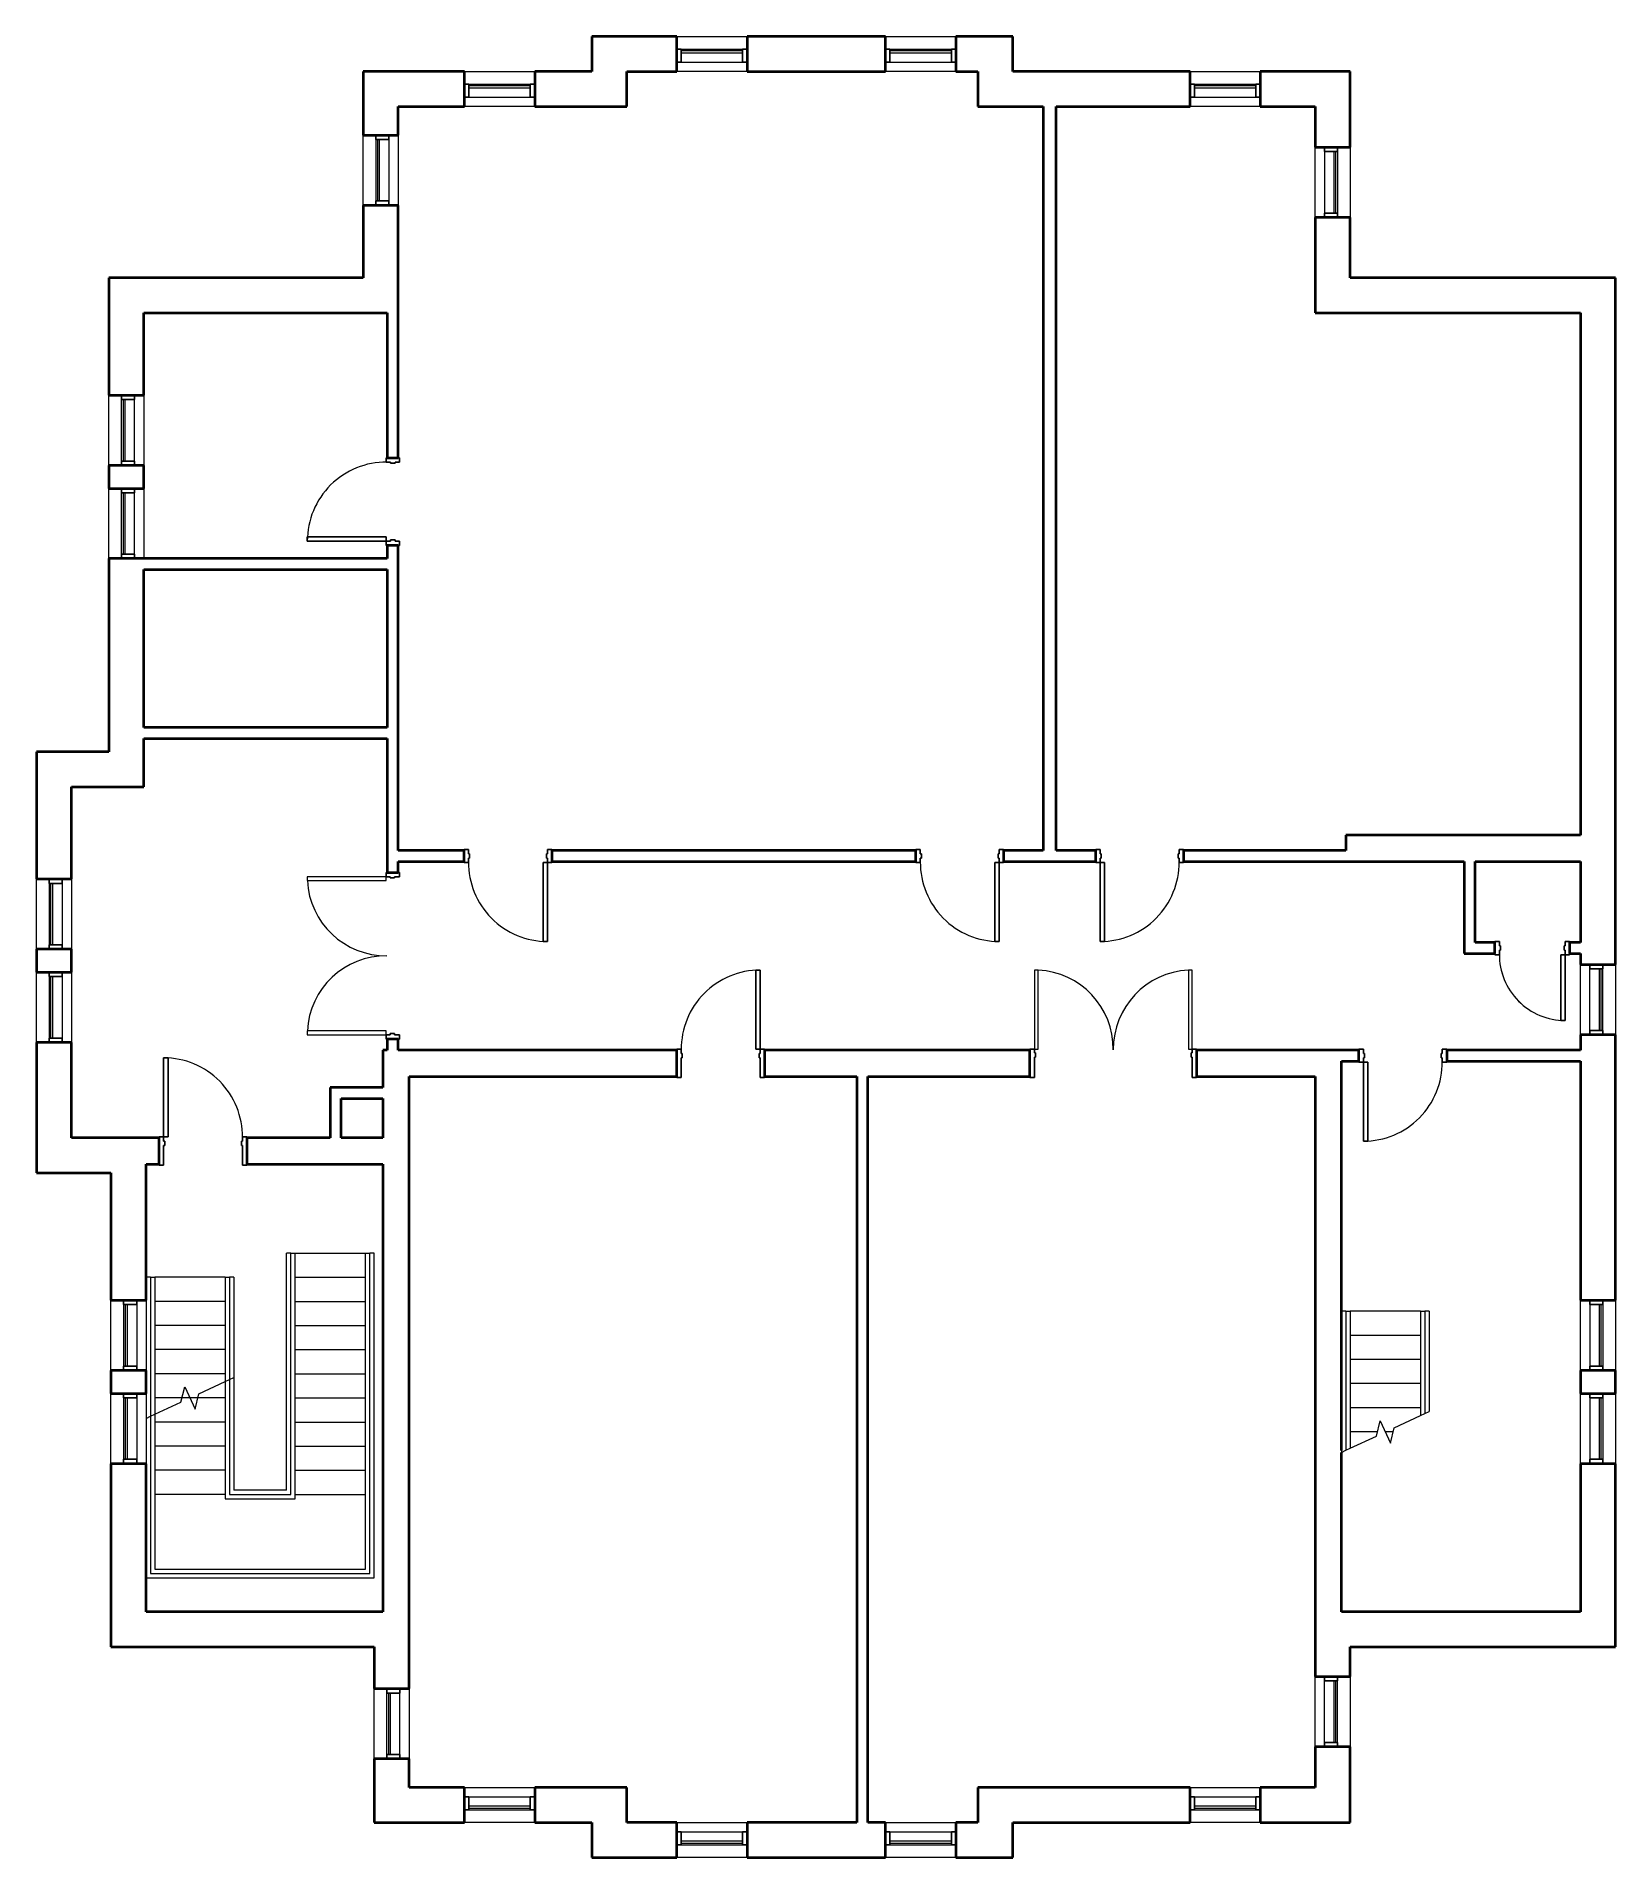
# Model space of a CAD drawing. Header units: inches. Extents: x 343 to 1063, y 44 to 874.
import ezdxf

# ---------------------------------------------------------------- set-up
doc = ezdxf.new("R2010")
doc.units = ezdxf.units.IN
doc.header["$MEASUREMENT"] = 0
for name, color, linetype, lineweight in [('A-DOOR', 31, 'Continuous', 15), ('A-DOOR-FRAM', 31, 'Continuous', 25), ('A-FLOR-HRAL', 11, 'Continuous', 9), ('A-GLAZ-CURT', 52, 'Continuous', 9), ('A-GLAZ-CWMG', 51, 'Continuous', 9), ('A-WALL', 113, 'Continuous', 15), ('I-WALL', 2, 'Continuous', 15), ('S-STRS', 31, 'Continuous', 9), ('S-STRS-MBND', 31, 'Continuous', 9)]:
    doc.layers.add(name, color=color, linetype=linetype, lineweight=lineweight)

# ---------------------------------------------------------------- blocks, each defined once
blk = doc.blocks.new('Door-Double_CE_ - WD Door-2_ HM Frame-5162521-LEVEL 2 Map Export')
at = {"layer": 'A-DOOR'}
for p, q in [((-34.25, 39), (-36, 39)), ((-36, 39), (-36, 3)), ((-34.25, 3), (-34.25, 39)), ((36, 39), (34.25, 39)), ((34.25, 39), (34.25, 3)), ((36, 3), (36, 39)), ((-36, 3), (-34.25, 3)), ((34.25, 3), (36, 3))]:
    blk.add_line(p, q, dxfattribs=at)
at = {"layer": 'A-DOOR', "lineweight": 9}
for centre, start, end in [((-36, 3), 359.5, 87.20673), ((36, 3), 92.78435, 180.5)]:
    blk.add_arc(centre, 36, start, end, dxfattribs=at)
at = {"layer": 'A-DOOR-FRAM'}
for p, q in [((-36, 3), (-38, 3)), ((-38, 3), (-38, -3)), ((-36, 1.25), (-36, 3)), ((-35.5, 1.25), (-36, 1.25)), ((-35.5, -0.75), (-35.5, 1.25)), ((36, 1.25), (35.5, 1.25)), ((35.5, 1.25), (35.5, -0.75)), ((38, 3), (36, 3)), ((36, 3), (36, 1.25)), ((38, -3), (38, 3)), ((-38, -3), (-36, -3)), ((-36, -3), (-36, -0.75)), ((-36, -0.75), (-35.5, -0.75)), ((35.5, -0.75), (36, -0.75)), ((36, -0.75), (36, -3)), ((36, -3), (38, -3))]:
    blk.add_line(p, q, dxfattribs=at)
blk = doc.blocks.new('Door-Single_CE_ - WD Door-2_ HM Frame-5271110-LEVEL 2 Map Export')
at = {"layer": 'A-DOOR'}
for p, q in [((16, -39), (16, -3)), ((16, -3), (18, -3)), ((18, -3), (18, -39)), ((18, -39), (16, -39))]:
    blk.add_line(p, q, dxfattribs=at)
at = {"layer": 'A-DOOR', "lineweight": 25}
for p, q in [((16, -39), (16, -3)), ((18, -3), (16, -3)), ((18, -3), (18, -39)), ((18, -39), (16, -39))]:
    blk.add_line(p, q, dxfattribs=at)
at = {"layer": 'A-DOOR', "lineweight": 9}
blk.add_arc((18, -3), 36, 179.5, 270, dxfattribs=at)
blk.add_arc((18, -3), 36, 179.5, 270, dxfattribs=at)
blk.add_arc((18, -3), 36, 179.5, 270, dxfattribs=at)
blk.add_arc((18, -3), 36, 179.5, 270, dxfattribs=at)
at = {"layer": 'A-DOOR-FRAM'}
for p, q in [((-20, 3), (-18, 3)), ((-20, -3), (-20, 3)), ((-18, 3), (-18, 1)), ((-18, 1), (-17.5, 1)), ((-17.5, 1), (-17.5, -1)), ((17.5, 1), (18, 1)), ((17.5, -1), (17.5, 1)), ((18, 3), (20, 3)), ((18, 1), (18, 3)), ((20, 3), (20, -3)), ((-18, -3), (-20, -3)), ((-18, -1), (-18, -3)), ((-17.5, -1), (-18, -1)), ((18, -1), (17.5, -1)), ((18, -3), (18, -1)), ((20, -3), (18, -3))]:
    blk.add_line(p, q, dxfattribs=at)
blk = doc.blocks.new('Door-Single_CE_ - WD Door-2_ HM Frame-5271111-LEVEL 2 Map Export')
at = {"layer": 'A-DOOR'}
for p, q in [((18, 39), (16, 39)), ((16, 39), (16, 3)), ((18, 3), (18, 39)), ((16, 3), (18, 3))]:
    blk.add_line(p, q, dxfattribs=at)
at = {"layer": 'A-DOOR', "lineweight": 25}
for p, q in [((18, 39), (16, 39)), ((16, 39), (16, 3)), ((18, 3), (18, 39)), ((18, 3), (16, 3))]:
    blk.add_line(p, q, dxfattribs=at)
at = {"layer": 'A-DOOR', "lineweight": 9}
blk.add_arc((18, 3), 36, 90, 180.5, dxfattribs=at)
blk.add_arc((18, 3), 36, 90, 180.5, dxfattribs=at)
blk.add_arc((18, 3), 36, 90, 180.5, dxfattribs=at)
blk.add_arc((18, 3), 36, 90, 180.5, dxfattribs=at)
at = {"layer": 'A-DOOR-FRAM'}
for p, q in [((-18, 3), (-20, 3)), ((-20, 3), (-20, -3)), ((-18, 1), (-18, 3)), ((-17.5, 1), (-18, 1)), ((-17.5, -1), (-17.5, 1)), ((18, 1), (17.5, 1)), ((17.5, 1), (17.5, -1)), ((20, 3), (18, 3)), ((18, 3), (18, 1)), ((20, -3), (20, 3)), ((-20, -3), (-18, -3)), ((-18, -3), (-18, -1)), ((-18, -1), (-17.5, -1)), ((17.5, -1), (18, -1)), ((18, -1), (18, -3)), ((18, -3), (20, -3))]:
    blk.add_line(p, q, dxfattribs=at)
blk = doc.blocks.new('Railing - Railing-5168931-LEVEL 2 Map Export')
at = {"layer": 'A-FLOR-HRAL'}
for p, q in [((493.17, 319.84), (495.17, 319.84)), ((493.17, 209.84), (493.17, 319.84)), ((495.17, 209.84), (495.17, 319.84)), ((395.17, 245.45), (395.17, 209.84)), ((397.17, 246.38), (397.17, 209.84)), ((395.17, 209.84), (395.17, 173.84)), ((397.17, 209.84), (397.17, 175.84)), ((493.17, 175.84), (493.17, 209.84)), ((495.17, 173.84), (495.17, 209.84)), ((397.17, 175.84), (493.17, 175.84)), ((395.17, 173.84), (495.17, 173.84))]:
    blk.add_line(p, q, dxfattribs=at)
blk = doc.blocks.new('Railing - Railing-5168935-LEVEL 2 Map Export')
at = {"layer": 'A-FLOR-HRAL'}
for p, q in [((459.17, 319.84), (461.17, 319.84)), ((459.17, 209.84), (459.17, 319.84)), ((461.17, 207.84), (461.17, 319.84)), ((429.17, 261.3), (429.17, 209.84)), ((431.17, 262.23), (431.17, 209.84)), ((429.17, 209.84), (429.17, 207.84)), ((429.17, 207.84), (461.17, 207.84)), ((431.17, 209.84), (459.17, 209.84))]:
    blk.add_line(p, q, dxfattribs=at)
blk = doc.blocks.new('Door-Single_CE_ - WD Door-2_ HM Frame-5271117-LEVEL 2 Map Export')
at = {"layer": 'A-DOOR'}
for p, q in [((13, -33), (13, -3)), ((13, -3), (15, -3)), ((15, -3), (15, -33)), ((15, -33), (13, -33))]:
    blk.add_line(p, q, dxfattribs=at)
at = {"layer": 'A-DOOR', "lineweight": 25}
for p, q in [((13, -33), (13, -3)), ((15, -3), (13, -3)), ((15, -3), (15, -33)), ((15, -33), (13, -33))]:
    blk.add_line(p, q, dxfattribs=at)
at = {"layer": 'A-DOOR', "lineweight": 9}
for start in [179.45228, 179.45228, 179.5, 179.5]:
    blk.add_arc((15, -3), 30, start, 270, dxfattribs=at)
at = {"layer": 'A-DOOR-FRAM'}
for p, q in [((-17, 3), (-15, 3)), ((-17, -3), (-17, 3)), ((-15, 3), (-15, 1)), ((-15, 1), (-14.5, 1)), ((-14.5, 1), (-14.5, -1)), ((14.5, 1), (15, 1)), ((14.5, -1), (14.5, 1)), ((15, 3), (17, 3)), ((15, 1), (15, 3)), ((17, 3), (17, -3)), ((-15, -3), (-17, -3)), ((-15, -1), (-15, -3)), ((-14.5, -1), (-15, -1)), ((15, -1), (14.5, -1)), ((15, -3), (15, -1)), ((17, -3), (15, -3))]:
    blk.add_line(p, q, dxfattribs=at)
blk = doc.blocks.new('Door-Single_CE_ - WD Door-2_ HM Frame-5271112-LEVEL 2 Map Export')
at = {"layer": 'A-DOOR'}
for p, q in [((16, -42.5), (16, -6.5)), ((16, -6.5), (18, -6.5)), ((18, -6.5), (18, -42.5)), ((18, -42.5), (16, -42.5))]:
    blk.add_line(p, q, dxfattribs=at)
at = {"layer": 'A-DOOR', "lineweight": 25}
for p, q in [((16, -42.5), (16, -6.5)), ((18, -6.5), (16, -6.5)), ((18, -6.5), (18, -42.5)), ((18, -42.5), (16, -42.5))]:
    blk.add_line(p, q, dxfattribs=at)
at = {"layer": 'A-DOOR', "lineweight": 9}
blk.add_arc((18, -6.5), 36, 179.5, 270, dxfattribs=at)
blk.add_arc((18, -6.5), 36, 179.5, 270, dxfattribs=at)
blk.add_arc((18, -6.5), 36, 179.5, 270, dxfattribs=at)
blk.add_arc((18, -6.5), 36, 179.5, 270, dxfattribs=at)
at = {"layer": 'A-DOOR-FRAM'}
for p, q in [((-20, 6.5), (-18, 6.5)), ((-20, -6.5), (-20, 6.5)), ((-18, 6.5), (-18, -2.5)), ((18, 6.5), (20, 6.5)), ((18, -2.5), (18, 6.5)), ((20, 6.5), (20, -6.5)), ((-18, -6.5), (-20, -6.5)), ((-18, -2.5), (-17.5, -2.5)), ((-18, -4.5), (-18, -6.5)), ((-17.5, -4.5), (-18, -4.5)), ((-17.5, -2.5), (-17.5, -4.5)), ((17.5, -2.5), (18, -2.5)), ((17.5, -4.5), (17.5, -2.5)), ((18, -4.5), (17.5, -4.5)), ((18, -6.5), (18, -4.5)), ((20, -6.5), (18, -6.5))]:
    blk.add_line(p, q, dxfattribs=at)
blk = doc.blocks.new('Railing - Railing-5170913-LEVEL 2 Map Export')
at = {"layer": 'A-FLOR-HRAL'}
for p, q in [((395.17, 308.84), (397.17, 308.84)), ((395.17, 308.84), (395.17, 245.45)), ((397.17, 308.84), (397.17, 246.38)), ((395.17, 245.45), (397.17, 246.38))]:
    blk.add_line(p, q, dxfattribs=at)
blk = doc.blocks.new('Railing - Railing-5170917-LEVEL 2 Map Export')
at = {"layer": 'A-FLOR-HRAL'}
for p, q in [((429.17, 308.84), (431.17, 308.84)), ((429.17, 308.84), (429.17, 261.3)), ((431.17, 308.84), (431.17, 262.23)), ((429.17, 261.3), (431.17, 262.23))]:
    blk.add_line(p, q, dxfattribs=at)
blk = doc.blocks.new('System Panel - zGlazed-5173075-LEVEL 2 Map Export')
at = {"layer": 'A-GLAZ-CURT', "lineweight": 15}
for p, q in [((14, 1.5), (-14, 1.5)), ((-14, 1.5), (-14, 0.5)), ((-14, 0.5), (14, 0.5)), ((14, 0.5), (14, 1.5))]:
    blk.add_line(p, q, dxfattribs=at)
blk = doc.blocks.new('Rectangular Mullion - 6_ x 2_ Rectangular_CE_-5173074-LEVEL 2 Map Export')
at = {"layer": 'A-GLAZ-CWMG'}
for p, q in [((382.92, 253.84), (382.92, 225.84)), ((388.92, 253.84), (388.92, 225.84))]:
    blk.add_line(p, q, dxfattribs=at)
blk = doc.blocks.new('Rectangular Mullion - 6_ x 2_ Rectangular_CE_-5173056-LEVEL 2 Map Export')
at = {"layer": 'A-GLAZ-CWMG', "lineweight": 25}
for p, q in [((-2, 3.75), (0, 3.75)), ((-2, -2.25), (-2, 3.75)), ((0, 3.75), (0, -2.25)), ((0, -2.25), (-2, -2.25))]:
    blk.add_line(p, q, dxfattribs=at)
blk = doc.blocks.new('Rectangular Mullion - 6_ x 2_ Rectangular_CE_-5173057-LEVEL 2 Map Export')
at = {"layer": 'A-GLAZ-CWMG', "lineweight": 25}
for p, q in [((0, 3.75), (-2, 3.75)), ((-2, 3.75), (-2, -2.25)), ((0, -2.25), (0, 3.75)), ((-2, -2.25), (0, -2.25))]:
    blk.add_line(p, q, dxfattribs=at)
blk = doc.blocks.new('System Panel - zGlazed-5173169-LEVEL 2 Map Export')
at = {"layer": 'A-GLAZ-CURT', "lineweight": 15}
for p, q in [((14, -0.5), (-14, -0.5)), ((-14, -0.5), (-14, -1.5)), ((-14, -1.5), (14, -1.5)), ((14, -1.5), (14, -0.5))]:
    blk.add_line(p, q, dxfattribs=at)
blk = doc.blocks.new('Rectangular Mullion - 6_ x 2_ Rectangular_CE_-5173167-LEVEL 2 Map Export')
at = {"layer": 'A-GLAZ-CWMG'}
for p, q in [((502.92, 91.34), (502.92, 119.34)), ((508.92, 91.34), (508.92, 119.34))]:
    blk.add_line(p, q, dxfattribs=at)
blk = doc.blocks.new('Rectangular Mullion - 6_ x 2_ Rectangular_CE_-5173170-LEVEL 2 Map Export')
at = {"layer": 'A-GLAZ-CWMG', "lineweight": 25}
for p, q in [((-2, 2.25), (0, 2.25)), ((-2, -3.75), (-2, 2.25)), ((0, 2.25), (0, -3.75)), ((0, -3.75), (-2, -3.75))]:
    blk.add_line(p, q, dxfattribs=at)
blk = doc.blocks.new('Rectangular Mullion - 6_ x 2_ Rectangular_CE_-5173171-LEVEL 2 Map Export')
at = {"layer": 'A-GLAZ-CWMG', "lineweight": 25}
for p, q in [((0, 2.25), (-2, 2.25)), ((-2, 2.25), (-2, -3.75)), ((0, -3.75), (0, 2.25)), ((-2, -3.75), (0, -3.75))]:
    blk.add_line(p, q, dxfattribs=at)
blk = doc.blocks.new('Rectangular Mullion - 6_ x 2_ Rectangular_CE_-5174039-LEVEL 2 Map Export')
at = {"layer": 'A-GLAZ-CWMG'}
for p, q in [((1051.42, 253.84), (1051.42, 225.84)), ((1057.42, 253.84), (1057.42, 225.84))]:
    blk.add_line(p, q, dxfattribs=at)
blk = doc.blocks.new('Rectangular Mullion - 6_ x 2_ Rectangular_CE_-5174040-LEVEL 2 Map Export')
at = {"layer": 'A-GLAZ-CWMG', "lineweight": 25}
for p, q in [((-2, 2.25), (0, 2.25)), ((-2, -3.75), (-2, 2.25)), ((0, 2.25), (0, -3.75)), ((0, -3.75), (-2, -3.75))]:
    blk.add_line(p, q, dxfattribs=at)
blk = doc.blocks.new('Rectangular Mullion - 6_ x 2_ Rectangular_CE_-5174041-LEVEL 2 Map Export')
at = {"layer": 'A-GLAZ-CWMG', "lineweight": 25}
for p, q in [((0, 2.25), (-2, 2.25)), ((-2, 2.25), (-2, -3.75)), ((0, -3.75), (0, 2.25)), ((-2, -3.75), (0, -3.75))]:
    blk.add_line(p, q, dxfattribs=at)
blk = doc.blocks.new('Rectangular Mullion - 6_ x 2_ Rectangular_CE_-5174307-LEVEL 2 Map Export')
at = {"layer": 'A-GLAZ-CWMG'}
for p, q in [((497.92, 827.34), (497.92, 799.34)), ((503.92, 827.34), (503.92, 799.34))]:
    blk.add_line(p, q, dxfattribs=at)
blk = doc.blocks.new('Rectangular Mullion - 6_ x 2_ Rectangular_CE_-5174308-LEVEL 2 Map Export')
at = {"layer": 'A-GLAZ-CWMG', "lineweight": 25}
for p, q in [((-2, 3.75), (0, 3.75)), ((-2, -2.25), (-2, 3.75)), ((0, 3.75), (0, -2.25)), ((0, -2.25), (-2, -2.25))]:
    blk.add_line(p, q, dxfattribs=at)
blk = doc.blocks.new('Rectangular Mullion - 6_ x 2_ Rectangular_CE_-5174309-LEVEL 2 Map Export')
at = {"layer": 'A-GLAZ-CWMG', "lineweight": 25}
for p, q in [((0, 3.75), (-2, 3.75)), ((-2, 3.75), (-2, -2.25)), ((0, -2.25), (0, 3.75)), ((-2, -2.25), (0, -2.25))]:
    blk.add_line(p, q, dxfattribs=at)
blk = doc.blocks.new('Railing - Railing-5175240-LEVEL 2 Map Export')
at = {"layer": 'A-FLOR-HRAL'}
for p, q in [((940.17, 293.34), (942.17, 293.34)), ((940.17, 293.34), (940.17, 229.94)), ((942.17, 293.34), (942.17, 230.87)), ((940.17, 229.94), (942.17, 230.87))]:
    blk.add_line(p, q, dxfattribs=at)
blk = doc.blocks.new('Railing - Railing-5175244-LEVEL 2 Map Export')
at = {"layer": 'A-FLOR-HRAL'}
for p, q in [((974.17, 293.34), (976.17, 293.34)), ((974.17, 293.34), (974.17, 245.8)), ((976.17, 293.34), (976.17, 246.73)), ((974.17, 245.8), (976.17, 246.73))]:
    blk.add_line(p, q, dxfattribs=at)
blk = doc.blocks.new('Door-Single_CE_ - WD Door-2_ HM Frame-5271119-LEVEL 2 Map Export')
at = {"layer": 'A-DOOR'}
for p, q in [((18, 42.5), (16, 42.5)), ((16, 42.5), (16, 6.5)), ((18, 6.5), (18, 42.5)), ((16, 6.5), (18, 6.5))]:
    blk.add_line(p, q, dxfattribs=at)
at = {"layer": 'A-DOOR', "lineweight": 25}
for p, q in [((18, 42.5), (16, 42.5)), ((16, 42.5), (16, 6.5)), ((18, 6.5), (18, 42.5)), ((18, 6.5), (16, 6.5))]:
    blk.add_line(p, q, dxfattribs=at)
at = {"layer": 'A-DOOR', "lineweight": 9}
blk.add_arc((18, 6.5), 36, 90, 180.5, dxfattribs=at)
blk.add_arc((18, 6.5), 36, 90, 180.5, dxfattribs=at)
blk.add_arc((18, 6.5), 36, 90, 180.5, dxfattribs=at)
blk.add_arc((18, 6.5), 36, 90, 180.5, dxfattribs=at)
at = {"layer": 'A-DOOR-FRAM'}
for p, q in [((-18, 6.5), (-20, 6.5)), ((-20, 6.5), (-20, -6.5)), ((-18, 4.5), (-18, 6.5)), ((-17.5, 4.5), (-18, 4.5)), ((-18, -6.5), (-18, 2.5)), ((-18, 2.5), (-17.5, 2.5)), ((-17.5, 2.5), (-17.5, 4.5)), ((18, 4.5), (17.5, 4.5)), ((17.5, 4.5), (17.5, 2.5)), ((17.5, 2.5), (18, 2.5)), ((20, 6.5), (18, 6.5)), ((18, 6.5), (18, 4.5)), ((18, 2.5), (18, -6.5)), ((20, -6.5), (20, 6.5)), ((-20, -6.5), (-18, -6.5)), ((18, -6.5), (20, -6.5))]:
    blk.add_line(p, q, dxfattribs=at)
blk = doc.blocks.new('Door-Double_CE_ - WD Door-2_ WD Frame-5170542-LEVEL 2 Map Export')
at = {"layer": 'A-DOOR'}
for p, q in [((-34.25, 42.5), (-36, 42.5)), ((-36, 42.5), (-36, 6.5)), ((-34.25, 6.5), (-34.25, 42.5)), ((36, 42.5), (34.25, 42.5)), ((34.25, 42.5), (34.25, 6.5)), ((36, 6.5), (36, 42.5)), ((-36, 6.5), (-34.25, 6.5)), ((34.25, 6.5), (36, 6.5))]:
    blk.add_line(p, q, dxfattribs=at)
at = {"layer": 'A-DOOR', "lineweight": 9}
for centre, start, end in [((-36, 6.5), 359.5, 87.20673), ((36, 6.5), 92.78435, 180.5)]:
    blk.add_arc(centre, 36, start, end, dxfattribs=at)
at = {"layer": 'A-DOOR-FRAM'}
for p, q in [((-36, 6.5), (-38, 6.5)), ((-38, 6.5), (-38, -6.5)), ((-36, 4.75), (-36, 6.5)), ((-35.5, 4.75), (-36, 4.75)), ((-36, -6.5), (-36, 2.75)), ((-36, 2.75), (-35.5, 2.75)), ((-35.5, 2.75), (-35.5, 4.75)), ((36, 4.75), (35.5, 4.75)), ((35.5, 4.75), (35.5, 2.75)), ((35.5, 2.75), (36, 2.75)), ((38, 6.5), (36, 6.5)), ((36, 6.5), (36, 4.75)), ((36, 2.75), (36, -6.5)), ((38, -6.5), (38, 6.5)), ((-38, -6.5), (-36, -6.5)), ((36, -6.5), (38, -6.5))]:
    blk.add_line(p, q, dxfattribs=at)

msp = doc.modelspace()

# ---------------------------------------------------------------- linework, layer by layer
at = {"layer": 'A-WALL', "lineweight": 40}
for p, q in [((596.35, 874.34), (596.35, 858.34)), ((635.17, 874.34), (596.35, 874.34)), ((635.17, 858.34), (635.17, 874.34)), ((730.35, 874.34), (667.17, 874.34)), ((667.17, 874.34), (667.17, 858.34)), ((730.35, 858.34), (730.35, 874.34)), ((762.35, 874.34), (762.35, 858.34)), ((788.35, 874.34), (762.35, 874.34)), ((788.35, 858.34), (788.35, 874.34)), ((538.35, 858.34), (492.17, 858.34)), ((492.17, 858.34), (492.17, 829.34)), ((538.35, 842.34), (538.35, 858.34)), ((596.35, 858.34), (570.35, 858.34)), ((570.35, 858.34), (570.35, 842.34)), ((612.35, 842.34), (612.35, 858.34)), ((612.35, 858.34), (635.17, 858.34)), ((667.17, 858.34), (730.35, 858.34)), ((762.35, 858.34), (772.35, 858.34)), ((772.35, 858.34), (772.35, 842.34)), ((869.17, 858.34), (788.35, 858.34)), ((869.17, 842.34), (869.17, 858.34)), ((942.17, 858.34), (901.17, 858.34)), ((901.17, 858.34), (901.17, 842.34)), ((942.17, 823.84), (942.17, 858.34)), ((508.17, 829.34), (508.17, 842.34)), ((508.17, 842.34), (538.35, 842.34)), ((570.35, 842.34), (612.35, 842.34)), ((772.35, 842.34), (802.17, 842.34)), ((802.17, 842.34), (802.17, 503.34)), ((808.17, 842.34), (869.17, 842.34)), ((808.17, 503.34), (808.17, 842.34)), ((901.17, 842.34), (926.17, 842.34)), ((926.17, 842.34), (926.17, 823.84)), ((492.17, 829.34), (508.17, 829.34)), ((926.17, 823.84), (942.17, 823.84)), ((492.17, 797.34), (492.17, 764.34)), ((508.17, 797.34), (492.17, 797.34)), ((508.17, 748.34), (508.17, 797.34)), ((942.17, 791.84), (926.17, 791.84)), ((926.17, 791.84), (926.17, 748.34)), ((942.17, 764.34), (942.17, 791.84)), ((492.17, 764.34), (376.17, 764.34)), ((376.17, 764.34), (376.17, 710.83)), ((1063.17, 764.34), (942.17, 764.34)), ((1063.17, 451.34), (1063.17, 764.34)), ((392.17, 748.34), (503.17, 748.34)), ((392.17, 710.83), (392.17, 748.34)), ((926.17, 748.34), (1047.17, 748.34)), ((1047.17, 748.34), (1047.17, 510.34)), ((376.17, 710.83), (392.17, 710.83)), ((376.17, 678.83), (376.17, 668.34)), ((392.17, 678.83), (376.17, 678.83)), ((392.17, 668.34), (392.17, 678.83)), ((376.17, 668.34), (392.17, 668.34)), ((376.17, 636.34), (376.17, 548.34)), ((392.17, 636.34), (376.17, 636.34)), ((392.17, 559.34), (392.17, 631.34)), ((376.17, 548.34), (343.17, 548.34)), ((343.17, 548.34), (343.17, 490.34)), ((392.17, 532.34), (392.17, 554.34)), ((359.17, 532.34), (392.17, 532.34)), ((359.17, 490.34), (359.17, 532.34)), ((1047.17, 510.34), (940.17, 510.34)), ((940.17, 510.34), (940.17, 503.34)), ((940.17, 498.34), (994.17, 498.34)), ((999.17, 498.34), (1047.17, 498.34)), ((1047.17, 498.34), (1047.17, 461.34)), ((343.17, 490.34), (359.17, 490.34)), ((343.17, 458.34), (343.17, 447.84)), ((359.17, 458.34), (343.17, 458.34)), ((359.17, 447.84), (359.17, 458.34)), ((1047.17, 456.34), (1047.17, 451.34)), ((1047.17, 451.34), (1063.17, 451.34)), ((343.17, 447.84), (359.17, 447.84)), ((343.17, 415.84), (343.17, 356.34)), ((359.17, 415.84), (343.17, 415.84)), ((359.17, 372.34), (359.17, 415.84)), ((1047.17, 419.34), (1047.17, 412.34)), ((1063.17, 419.34), (1047.17, 419.34)), ((1063.17, 298.34), (1063.17, 419.34)), ((501.17, 412.34), (501.17, 395.34)), ((503.17, 412.34), (501.17, 412.34)), ((635.17, 412.34), (508.17, 412.34)), ((635.17, 400.34), (635.17, 412.34)), ((796.17, 412.34), (675.17, 412.34)), ((675.17, 412.34), (675.17, 400.34)), ((796.17, 400.34), (796.17, 412.34)), ((938.17, 412.34), (872.17, 412.34)), ((872.17, 412.34), (872.17, 400.34)), ((938.17, 229.84), (938.17, 407.34)), ((1047.17, 407.34), (1047.17, 298.34)), ((513.17, 121.34), (513.17, 400.34)), ((513.17, 400.34), (635.17, 400.34)), ((675.17, 400.34), (717.17, 400.34)), ((722.17, 400.34), (796.17, 400.34)), ((872.17, 400.34), (926.17, 400.34)), ((926.17, 400.34), (926.17, 126.84)), ((501.17, 390.34), (501.17, 372.34)), ((399.17, 372.34), (359.17, 372.34)), ((399.17, 360.34), (399.17, 372.34)), ((477.17, 372.34), (439.17, 372.34)), ((439.17, 372.34), (439.17, 360.34)), ((501.17, 372.34), (482.17, 372.34)), ((393.17, 298.34), (393.17, 360.34)), ((393.17, 360.34), (399.17, 360.34)), ((439.17, 360.34), (501.17, 360.34)), ((501.17, 360.34), (501.17, 156.34)), ((343.17, 356.34), (377.17, 356.34)), ((377.17, 356.34), (377.17, 298.34)), ((377.17, 298.34), (393.17, 298.34)), ((1047.17, 298.34), (1063.17, 298.34)), ((377.17, 266.34), (377.17, 255.84)), ((393.17, 266.34), (377.17, 266.34)), ((393.17, 255.84), (393.17, 266.34)), ((1047.17, 266.34), (1047.17, 255.84)), ((1063.17, 266.34), (1047.17, 266.34)), ((1063.17, 255.84), (1063.17, 266.34)), ((377.17, 255.84), (393.17, 255.84)), ((1047.17, 255.84), (1063.17, 255.84)), ((938.17, 156.34), (938.17, 229.01)), ((377.17, 223.84), (377.17, 140.34)), ((393.17, 223.84), (377.17, 223.84)), ((393.17, 156.34), (393.17, 223.84)), ((1047.17, 223.84), (1047.17, 156.34)), ((1063.17, 223.84), (1047.17, 223.84)), ((1063.17, 140.34), (1063.17, 223.84)), ((501.17, 156.34), (393.17, 156.34)), ((1047.17, 156.34), (938.17, 156.34)), ((377.17, 140.34), (497.17, 140.34)), ((497.17, 140.34), (497.17, 121.34)), ((942.17, 140.34), (1063.17, 140.34)), ((942.17, 126.84), (942.17, 140.34)), ((926.17, 126.84), (942.17, 126.84)), ((497.17, 121.34), (513.17, 121.34)), ((942.17, 94.84), (926.17, 94.84)), ((926.17, 94.84), (926.17, 76.34)), ((942.17, 60.34), (942.17, 94.84)), ((513.17, 89.34), (497.17, 89.34)), ((497.17, 89.34), (497.17, 60.34)), ((513.17, 76.34), (513.17, 89.34)), ((538.35, 76.34), (513.17, 76.34)), ((538.35, 60.34), (538.35, 76.34)), ((612.35, 76.34), (570.35, 76.34)), ((570.35, 76.34), (570.35, 60.34)), ((612.35, 60.34), (612.35, 76.34)), ((772.35, 76.34), (772.35, 60.34)), ((869.17, 76.34), (772.35, 76.34)), ((869.17, 60.34), (869.17, 76.34)), ((926.17, 76.34), (901.17, 76.34)), ((901.17, 76.34), (901.17, 60.34)), ((497.17, 60.34), (538.35, 60.34)), ((570.35, 60.34), (596.35, 60.34)), ((596.35, 60.34), (596.35, 44.34)), ((635.17, 60.34), (612.35, 60.34)), ((635.17, 44.34), (635.17, 60.34)), ((717.17, 60.34), (667.17, 60.34)), ((667.17, 60.34), (667.17, 44.34)), ((730.35, 60.34), (722.17, 60.34)), ((730.35, 44.34), (730.35, 60.34)), ((772.35, 60.34), (762.35, 60.34)), ((762.35, 60.34), (762.35, 44.34)), ((788.35, 44.34), (788.35, 60.34)), ((788.35, 60.34), (869.17, 60.34)), ((901.17, 60.34), (942.17, 60.34)), ((596.35, 44.34), (635.17, 44.34)), ((667.17, 44.34), (730.35, 44.34)), ((762.35, 44.34), (788.35, 44.34))]:
    msp.add_line(p, q, dxfattribs=at)
at = {"layer": 'A-WALL'}
for p, q in [((635.17, 874.34), (667.17, 874.34)), ((730.35, 874.34), (762.35, 874.34)), ((538.35, 858.34), (570.35, 858.34)), ((667.17, 858.34), (635.17, 858.34)), ((762.35, 858.34), (730.35, 858.34)), ((869.17, 858.34), (901.17, 858.34)), ((570.35, 842.34), (538.35, 842.34)), ((901.17, 842.34), (869.17, 842.34)), ((492.17, 797.34), (492.17, 829.34)), ((508.17, 829.34), (508.17, 797.34)), ((926.17, 791.84), (926.17, 823.84)), ((942.17, 823.84), (942.17, 791.84)), ((376.17, 678.83), (376.17, 710.83)), ((392.17, 710.83), (392.17, 678.83)), ((376.17, 636.34), (376.17, 668.34)), ((392.17, 668.34), (392.17, 636.34)), ((343.17, 458.34), (343.17, 490.34)), ((359.17, 490.34), (359.17, 458.34)), ((1047.17, 419.34), (1047.17, 451.34)), ((1063.17, 451.34), (1063.17, 419.34)), ((343.17, 415.84), (343.17, 447.84)), ((359.17, 447.84), (359.17, 415.84)), ((377.17, 266.34), (377.17, 298.34)), ((393.17, 298.34), (393.17, 283.84)), ((1047.17, 266.34), (1047.17, 298.34)), ((1063.17, 298.34), (1063.17, 266.34)), ((377.17, 223.84), (377.17, 255.84)), ((1047.17, 223.84), (1047.17, 255.84)), ((1063.17, 255.84), (1063.17, 223.84)), ((393.17, 244.51), (393.17, 223.84)), ((926.17, 94.84), (926.17, 126.84)), ((942.17, 126.84), (942.17, 94.84)), ((497.17, 89.34), (497.17, 121.34)), ((513.17, 121.34), (513.17, 89.34)), ((538.35, 76.34), (570.35, 76.34)), ((869.17, 76.34), (901.17, 76.34)), ((570.35, 60.34), (538.35, 60.34)), ((635.17, 60.34), (667.17, 60.34)), ((730.35, 60.34), (762.35, 60.34)), ((901.17, 60.34), (869.17, 60.34)), ((667.17, 44.34), (635.17, 44.34)), ((762.35, 44.34), (730.35, 44.34))]:
    msp.add_line(p, q, dxfattribs=at)
at = {"layer": 'I-WALL', "lineweight": 40}
for p, q in [((503.17, 748.34), (503.17, 682.34)), ((508.17, 682.34), (508.17, 748.34)), ((503.17, 682.34), (508.17, 682.34)), ((508.17, 642.34), (503.17, 642.34)), ((503.17, 642.34), (503.17, 636.34)), ((508.17, 503.34), (508.17, 642.34)), ((503.17, 636.34), (392.17, 636.34)), ((392.17, 631.34), (503.17, 631.34)), ((503.17, 631.34), (503.17, 559.34)), ((503.17, 559.34), (392.17, 559.34)), ((392.17, 554.34), (503.17, 554.34)), ((503.17, 554.34), (503.17, 493.34)), ((538.17, 503.34), (508.17, 503.34)), ((508.17, 493.34), (508.17, 498.34)), ((508.17, 498.34), (538.17, 498.34)), ((538.17, 498.34), (538.17, 503.34)), ((744.17, 503.34), (578.17, 503.34)), ((578.17, 503.34), (578.17, 498.34)), ((578.17, 498.34), (744.17, 498.34)), ((744.17, 498.34), (744.17, 503.34)), ((802.17, 503.34), (784.17, 503.34)), ((784.17, 503.34), (784.17, 498.34)), ((784.17, 498.34), (826.17, 498.34)), ((826.17, 503.34), (808.17, 503.34)), ((826.17, 498.34), (826.17, 503.34)), ((940.17, 503.34), (866.17, 503.34)), ((866.17, 503.34), (866.17, 498.34)), ((866.17, 498.34), (940.17, 498.34)), ((994.17, 498.34), (994.17, 456.34)), ((999.17, 461.34), (999.17, 498.34)), ((503.17, 493.34), (508.17, 493.34)), ((1008.17, 461.34), (999.17, 461.34)), ((1008.17, 456.34), (1008.17, 461.34)), ((1047.17, 461.34), (1042.17, 461.34)), ((1042.17, 461.34), (1042.17, 456.34)), ((994.17, 456.34), (1008.17, 456.34)), ((1042.17, 456.34), (1047.17, 456.34)), ((508.17, 417.34), (503.17, 417.34)), ((503.17, 417.34), (503.17, 412.34)), ((508.17, 412.34), (508.17, 417.34)), ((946.17, 412.34), (938.17, 412.34)), ((938.17, 407.34), (946.17, 407.34)), ((946.17, 407.34), (946.17, 412.34)), ((1047.17, 412.34), (986.17, 412.34)), ((986.17, 412.34), (986.17, 407.34)), ((986.17, 407.34), (1047.17, 407.34)), ((717.17, 400.34), (717.17, 60.34)), ((722.17, 60.34), (722.17, 400.34)), ((501.17, 395.34), (477.17, 395.34)), ((477.17, 395.34), (477.17, 372.34)), ((482.17, 390.34), (501.17, 390.34)), ((482.17, 372.34), (482.17, 390.34))]:
    msp.add_line(p, q, dxfattribs=at)
at = {"layer": 'S-STRS'}
for p, q in [((459.17, 319.84), (457.17, 319.84)), ((457.17, 211.84), (457.17, 319.84)), ((461.17, 319.84), (493.17, 319.84)), ((497.17, 319.84), (495.17, 319.84)), ((497.17, 201.15), (497.17, 319.84)), ((395.17, 308.84), (393.17, 308.84)), ((429.17, 308.84), (397.17, 308.84)), ((433.17, 308.84), (431.17, 308.84)), ((433.17, 308.84), (433.17, 263.17)), ((461.17, 308.84), (493.17, 308.84)), ((429.17, 297.84), (397.17, 297.84)), ((461.17, 297.84), (493.17, 297.84)), ((940.17, 293.34), (938.17, 293.34)), ((974.17, 293.34), (942.17, 293.34)), ((978.17, 293.34), (976.17, 293.34)), ((978.17, 293.34), (978.17, 247.66)), ((393.17, 283.84), (393.17, 266.34)), ((429.17, 286.84), (397.17, 286.84)), ((461.17, 286.84), (493.17, 286.84)), ((974.17, 282.34), (942.17, 282.34)), ((429.17, 275.84), (397.17, 275.84)), ((461.17, 275.84), (493.17, 275.84)), ((974.17, 271.34), (942.17, 271.34)), ((429.17, 264.84), (397.17, 264.84)), ((433.17, 263.17), (433.17, 211.84)), ((461.17, 264.84), (493.17, 264.84)), ((974.17, 260.34), (942.17, 260.34)), ((393.17, 255.84), (393.17, 244.51)), ((409.56, 253.84), (397.17, 253.84)), ((413.17, 253.84), (409.56, 253.84)), ((416.79, 253.84), (413.17, 253.84)), ((429.17, 253.84), (416.79, 253.84)), ((461.17, 253.84), (493.17, 253.84)), ((974.17, 249.34), (942.17, 249.34)), ((429.17, 242.84), (397.17, 242.84)), ((461.17, 242.84), (493.17, 242.84)), ((954.56, 238.34), (942.17, 238.34)), ((961.79, 238.34), (958.17, 238.34)), ((429.17, 231.84), (397.17, 231.84)), ((461.17, 231.84), (493.17, 231.84)), ((938.17, 229.84), (938.17, 229.01)), ((429.17, 220.84), (397.17, 220.84)), ((461.17, 220.84), (493.17, 220.84)), ((429.17, 209.84), (397.17, 209.84)), ((457.17, 211.84), (433.17, 211.84)), ((461.17, 209.84), (493.17, 209.84)), ((497.17, 171.84), (497.17, 201.15)), ((393.17, 171.84), (497.17, 171.84))]:
    msp.add_line(p, q, dxfattribs=at)
at = {"layer": 'S-STRS-MBND'}
for p, q in [((409.09, 251.94), (410.8, 258.94)), ((410.8, 258.94), (415.55, 248.74)), ((417.25, 255.74), (429.17, 261.3)), ((431.17, 262.23), (433.17, 263.17)), ((397.17, 246.38), (409.09, 251.94)), ((415.55, 248.74), (417.25, 255.74)), ((393.17, 244.51), (395.17, 245.45)), ((954.09, 236.43), (955.8, 243.43)), ((955.8, 243.43), (960.55, 233.24)), ((962.25, 240.24), (974.17, 245.8)), ((976.17, 246.73), (978.17, 247.66)), ((942.17, 230.87), (954.09, 236.43)), ((960.55, 233.24), (962.25, 240.24)), ((938.17, 229.01), (940.17, 229.94))]:
    msp.add_line(p, q, dxfattribs=at)

# ---------------------------------------------------------------- block references
at = {"layer": 'A-DOOR', "lineweight": 9}
for name, p, rotation in [('Door-Single_CE_ - WD Door-2_ HM Frame-5271110-LEVEL 2 Map Export', (505.67, 662.34), 269.9999999999999), ('Door-Single_CE_ - WD Door-2_ HM Frame-5271111-LEVEL 2 Map Export', (846.17, 500.84), 180), ('Door-Single_CE_ - WD Door-2_ HM Frame-5271112-LEVEL 2 Map Export', (419.17, 366.34), 180), ('Door-Single_CE_ - WD Door-2_ HM Frame-5271111-LEVEL 2 Map Export', (966.17, 409.84), 180)]:
    msp.add_blockref(name, p, dxfattribs=dict(at, rotation=rotation))
for name, p in [('Door-Single_CE_ - WD Door-2_ HM Frame-5271110-LEVEL 2 Map Export', (558.17, 500.84)), ('Door-Single_CE_ - WD Door-2_ HM Frame-5271110-LEVEL 2 Map Export', (764.17, 500.84)), ('Door-Single_CE_ - WD Door-2_ HM Frame-5271117-LEVEL 2 Map Export', (1025.17, 458.84)), ('Door-Single_CE_ - WD Door-2_ HM Frame-5271119-LEVEL 2 Map Export', (655.17, 406.34))]:
    msp.add_blockref(name, p, dxfattribs=at)
at = {"layer": 'A-DOOR', "rotation": 90.00000000000007}
msp.add_blockref('Door-Double_CE_ - WD Door-2_ HM Frame-5162521-LEVEL 2 Map Export', (505.67, 455.34), dxfattribs=at)
at = {"layer": 'A-DOOR'}
msp.add_blockref('Door-Double_CE_ - WD Door-2_ WD Frame-5170542-LEVEL 2 Map Export', (834.17, 406.34), dxfattribs=at)
at = {"layer": 'A-FLOR-HRAL'}
for name in ['Railing - Railing-5168931-LEVEL 2 Map Export', 'Railing - Railing-5168935-LEVEL 2 Map Export', 'Railing - Railing-5170913-LEVEL 2 Map Export', 'Railing - Railing-5170917-LEVEL 2 Map Export', 'Railing - Railing-5175240-LEVEL 2 Map Export', 'Railing - Railing-5175244-LEVEL 2 Map Export']:
    msp.add_blockref(name, (0, 0), dxfattribs=at)
at = {"layer": 'A-GLAZ-CURT'}
for name, p, rotation in [('System Panel - zGlazed-5173169-LEVEL 2 Map Export', (651.17, 866.34), 180), ('System Panel - zGlazed-5173169-LEVEL 2 Map Export', (746.35, 866.34), 180), ('System Panel - zGlazed-5173169-LEVEL 2 Map Export', (554.35, 850.34), 180), ('System Panel - zGlazed-5173169-LEVEL 2 Map Export', (885.17, 850.34), 180), ('System Panel - zGlazed-5173075-LEVEL 2 Map Export', (500.17, 813.34), 90.00000000000006), ('System Panel - zGlazed-5173169-LEVEL 2 Map Export', (934.17, 807.84), 89.99999999999991), ('System Panel - zGlazed-5173169-LEVEL 2 Map Export', (384.17, 694.83), 270.0000000000001), ('System Panel - zGlazed-5173169-LEVEL 2 Map Export', (384.17, 652.34), 270.0000000000001), ('System Panel - zGlazed-5173075-LEVEL 2 Map Export', (351.17, 474.34), 89.99999999999991), ('System Panel - zGlazed-5173075-LEVEL 2 Map Export', (1055.17, 435.34), 270.0000000000001), ('System Panel - zGlazed-5173075-LEVEL 2 Map Export', (351.17, 431.84), 89.99999999999991), ('System Panel - zGlazed-5173075-LEVEL 2 Map Export', (385.17, 282.34), 89.99999999999991), ('System Panel - zGlazed-5173169-LEVEL 2 Map Export', (1055.17, 282.34), 89.99999999999991), ('System Panel - zGlazed-5173075-LEVEL 2 Map Export', (385.17, 239.84), 89.99999999999991), ('System Panel - zGlazed-5173169-LEVEL 2 Map Export', (1055.17, 239.84), 89.99999999999991), ('System Panel - zGlazed-5173075-LEVEL 2 Map Export', (934.17, 110.84), 270.0000000000001), ('System Panel - zGlazed-5173169-LEVEL 2 Map Export', (505.17, 105.34), 269.9999999999999), ('System Panel - zGlazed-5173075-LEVEL 2 Map Export', (554.35, 68.34), 180), ('System Panel - zGlazed-5173075-LEVEL 2 Map Export', (885.17, 68.34), 180), ('System Panel - zGlazed-5173075-LEVEL 2 Map Export', (651.17, 52.34), 180), ('System Panel - zGlazed-5173075-LEVEL 2 Map Export', (746.35, 52.34), 180)]:
    msp.add_blockref(name, p, dxfattribs=dict(at, rotation=rotation))
at = {"layer": 'A-GLAZ-CWMG', "extrusion": (0, 0, -1)}
for name, p in [('Rectangular Mullion - 6_ x 2_ Rectangular_CE_-5174040-LEVEL 2 Map Export', (-635.17, 866.34)), ('Rectangular Mullion - 6_ x 2_ Rectangular_CE_-5174040-LEVEL 2 Map Export', (-730.35, 866.34)), ('Rectangular Mullion - 6_ x 2_ Rectangular_CE_-5174040-LEVEL 2 Map Export', (-538.35, 850.34)), ('Rectangular Mullion - 6_ x 2_ Rectangular_CE_-5174040-LEVEL 2 Map Export', (-869.17, 850.34)), ('Rectangular Mullion - 6_ x 2_ Rectangular_CE_-5173056-LEVEL 2 Map Export', (-538.35, 68.34)), ('Rectangular Mullion - 6_ x 2_ Rectangular_CE_-5173056-LEVEL 2 Map Export', (-869.17, 68.34)), ('Rectangular Mullion - 6_ x 2_ Rectangular_CE_-5173056-LEVEL 2 Map Export', (-635.17, 52.34)), ('Rectangular Mullion - 6_ x 2_ Rectangular_CE_-5173056-LEVEL 2 Map Export', (-730.35, 52.34))]:
    msp.add_blockref(name, p, dxfattribs=at)
at = {"layer": 'A-GLAZ-CWMG'}
for name, p, rotation in [('Rectangular Mullion - 6_ x 2_ Rectangular_CE_-5174039-LEVEL 2 Map Export', (891.01, -188.84), 90), ('Rectangular Mullion - 6_ x 2_ Rectangular_CE_-5174039-LEVEL 2 Map Export', (986.19, -188.84), 90), ('Rectangular Mullion - 6_ x 2_ Rectangular_CE_-5174039-LEVEL 2 Map Export', (794.19, -204.84), 90), ('Rectangular Mullion - 6_ x 2_ Rectangular_CE_-5174039-LEVEL 2 Map Export', (1125.01, -204.84), 90), ('Rectangular Mullion - 6_ x 2_ Rectangular_CE_-5174309-LEVEL 2 Map Export', (500.17, 797.34), 270.0000000000001), ('Rectangular Mullion - 6_ x 2_ Rectangular_CE_-5174041-LEVEL 2 Map Export', (934.17, 791.84), 269.9999999999999), ('Rectangular Mullion - 6_ x 2_ Rectangular_CE_-5174041-LEVEL 2 Map Export', (384.17, 710.83), 90.00000000000006), ('Rectangular Mullion - 6_ x 2_ Rectangular_CE_-5174039-LEVEL 2 Map Export', (1439.35, 934.67), 180), ('Rectangular Mullion - 6_ x 2_ Rectangular_CE_-5174041-LEVEL 2 Map Export', (384.17, 668.34), 90.00000000000006), ('Rectangular Mullion - 6_ x 2_ Rectangular_CE_-5174039-LEVEL 2 Map Export', (1439.35, 892.18), 180), ('Rectangular Mullion - 6_ x 2_ Rectangular_CE_-5173057-LEVEL 2 Map Export', (351.17, 458.34), 269.9999999999999), ('Rectangular Mullion - 6_ x 2_ Rectangular_CE_-5173057-LEVEL 2 Map Export', (1055.17, 451.34), 90.0000000000001), ('Rectangular Mullion - 6_ x 2_ Rectangular_CE_-5173074-LEVEL 2 Map Export', (1440.35, 675.18), 180), ('Rectangular Mullion - 6_ x 2_ Rectangular_CE_-5173057-LEVEL 2 Map Export', (351.17, 415.84), 269.9999999999999), ('Rectangular Mullion - 6_ x 2_ Rectangular_CE_-5173057-LEVEL 2 Map Export', (385.17, 266.34), 269.9999999999999), ('Rectangular Mullion - 6_ x 2_ Rectangular_CE_-5174041-LEVEL 2 Map Export', (1055.17, 266.34), 269.9999999999999), ('Rectangular Mullion - 6_ x 2_ Rectangular_CE_-5173057-LEVEL 2 Map Export', (385.17, 223.84), 269.9999999999999), ('Rectangular Mullion - 6_ x 2_ Rectangular_CE_-5174041-LEVEL 2 Map Export', (1055.17, 223.84), 269.9999999999999), ('Rectangular Mullion - 6_ x 2_ Rectangular_CE_-5173057-LEVEL 2 Map Export', (934.17, 126.84), 90.0000000000001), ('Rectangular Mullion - 6_ x 2_ Rectangular_CE_-5173074-LEVEL 2 Map Export', (1319.35, 350.68), 180), ('Rectangular Mullion - 6_ x 2_ Rectangular_CE_-5173171-LEVEL 2 Map Export', (505.17, 121.34), 89.99999999999999), ('Rectangular Mullion - 6_ x 2_ Rectangular_CE_-5173074-LEVEL 2 Map Export', (794.19, -316.84), 90.00000000000018), ('Rectangular Mullion - 6_ x 2_ Rectangular_CE_-5173074-LEVEL 2 Map Export', (1125.01, -316.84), 90.00000000000018), ('Rectangular Mullion - 6_ x 2_ Rectangular_CE_-5173074-LEVEL 2 Map Export', (891.01, -332.84), 90.00000000000026), ('Rectangular Mullion - 6_ x 2_ Rectangular_CE_-5173074-LEVEL 2 Map Export', (986.19, -332.84), 90.00000000000026)]:
    msp.add_blockref(name, p, dxfattribs=dict(at, rotation=rotation))
for name, p in [('Rectangular Mullion - 6_ x 2_ Rectangular_CE_-5174041-LEVEL 2 Map Export', (667.17, 866.34)), ('Rectangular Mullion - 6_ x 2_ Rectangular_CE_-5174041-LEVEL 2 Map Export', (762.35, 866.34)), ('Rectangular Mullion - 6_ x 2_ Rectangular_CE_-5174041-LEVEL 2 Map Export', (570.35, 850.34)), ('Rectangular Mullion - 6_ x 2_ Rectangular_CE_-5174041-LEVEL 2 Map Export', (901.17, 850.34)), ('Rectangular Mullion - 6_ x 2_ Rectangular_CE_-5174307-LEVEL 2 Map Export', (0, 0)), ('Rectangular Mullion - 6_ x 2_ Rectangular_CE_-5174039-LEVEL 2 Map Export', (-121, 568)), ('Rectangular Mullion - 6_ x 2_ Rectangular_CE_-5173074-LEVEL 2 Map Export', (-34, 234.5)), ('Rectangular Mullion - 6_ x 2_ Rectangular_CE_-5173074-LEVEL 2 Map Export', (-34, 192)), ('Rectangular Mullion - 6_ x 2_ Rectangular_CE_-5173074-LEVEL 2 Map Export', (0, 42.5)), ('Rectangular Mullion - 6_ x 2_ Rectangular_CE_-5174039-LEVEL 2 Map Export', (0, 42.5)), ('Rectangular Mullion - 6_ x 2_ Rectangular_CE_-5173074-LEVEL 2 Map Export', (0, 0)), ('Rectangular Mullion - 6_ x 2_ Rectangular_CE_-5174039-LEVEL 2 Map Export', (0, 0)), ('Rectangular Mullion - 6_ x 2_ Rectangular_CE_-5173167-LEVEL 2 Map Export', (0, 0)), ('Rectangular Mullion - 6_ x 2_ Rectangular_CE_-5173057-LEVEL 2 Map Export', (570.35, 68.34)), ('Rectangular Mullion - 6_ x 2_ Rectangular_CE_-5173057-LEVEL 2 Map Export', (901.17, 68.34)), ('Rectangular Mullion - 6_ x 2_ Rectangular_CE_-5173057-LEVEL 2 Map Export', (667.17, 52.34)), ('Rectangular Mullion - 6_ x 2_ Rectangular_CE_-5173057-LEVEL 2 Map Export', (762.35, 52.34))]:
    msp.add_blockref(name, p, dxfattribs=at)
at = {"layer": 'A-GLAZ-CWMG', "extrusion": (0, 0, -1)}
for name, p, rotation in [('Rectangular Mullion - 6_ x 2_ Rectangular_CE_-5174308-LEVEL 2 Map Export', (-500.17, 829.34), 89.99999999999991), ('Rectangular Mullion - 6_ x 2_ Rectangular_CE_-5174040-LEVEL 2 Map Export', (-934.17, 823.84), 90.00000000000007), ('Rectangular Mullion - 6_ x 2_ Rectangular_CE_-5174040-LEVEL 2 Map Export', (-384.17, 678.83), 269.9999999999999), ('Rectangular Mullion - 6_ x 2_ Rectangular_CE_-5174040-LEVEL 2 Map Export', (-384.17, 636.34), 269.9999999999999), ('Rectangular Mullion - 6_ x 2_ Rectangular_CE_-5173056-LEVEL 2 Map Export', (-351.17, 490.34), 90.00000000000007), ('Rectangular Mullion - 6_ x 2_ Rectangular_CE_-5173056-LEVEL 2 Map Export', (-351.17, 447.84), 90.00000000000007), ('Rectangular Mullion - 6_ x 2_ Rectangular_CE_-5173056-LEVEL 2 Map Export', (-1055.17, 419.34), 269.9999999999999), ('Rectangular Mullion - 6_ x 2_ Rectangular_CE_-5173056-LEVEL 2 Map Export', (-385.17, 298.34), 90.00000000000007), ('Rectangular Mullion - 6_ x 2_ Rectangular_CE_-5174040-LEVEL 2 Map Export', (-1055.17, 298.34), 90.00000000000007), ('Rectangular Mullion - 6_ x 2_ Rectangular_CE_-5173056-LEVEL 2 Map Export', (-385.17, 255.84), 90.00000000000007), ('Rectangular Mullion - 6_ x 2_ Rectangular_CE_-5174040-LEVEL 2 Map Export', (-1055.17, 255.84), 90.00000000000007), ('Rectangular Mullion - 6_ x 2_ Rectangular_CE_-5173170-LEVEL 2 Map Export', (-505.17, 89.34), 270), ('Rectangular Mullion - 6_ x 2_ Rectangular_CE_-5173056-LEVEL 2 Map Export', (-934.17, 94.84), 269.9999999999999)]:
    msp.add_blockref(name, p, dxfattribs=dict(at, rotation=rotation))

doc.saveas('drawing.dxf')
